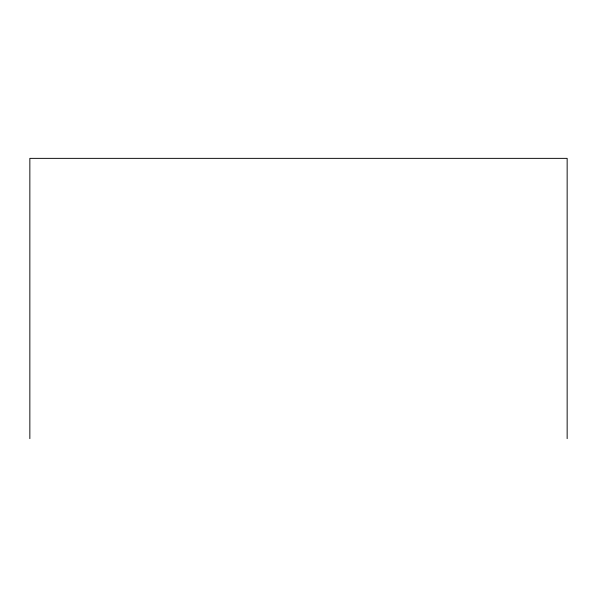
<?xml version="1.0" encoding="UTF-8"?>
<svg xmlns="http://www.w3.org/2000/svg" width="597" height="597" viewBox="0 0 597 597"><rect width="100%" height="100%" fill="white"/><g stroke="black" fill="none" stroke-linecap="round" stroke-linejoin="round"><path stroke-width="0.9" d="M567.15 438.638L567.15 158.362L29.85 158.362L29.85 438.638"/></g></svg>
